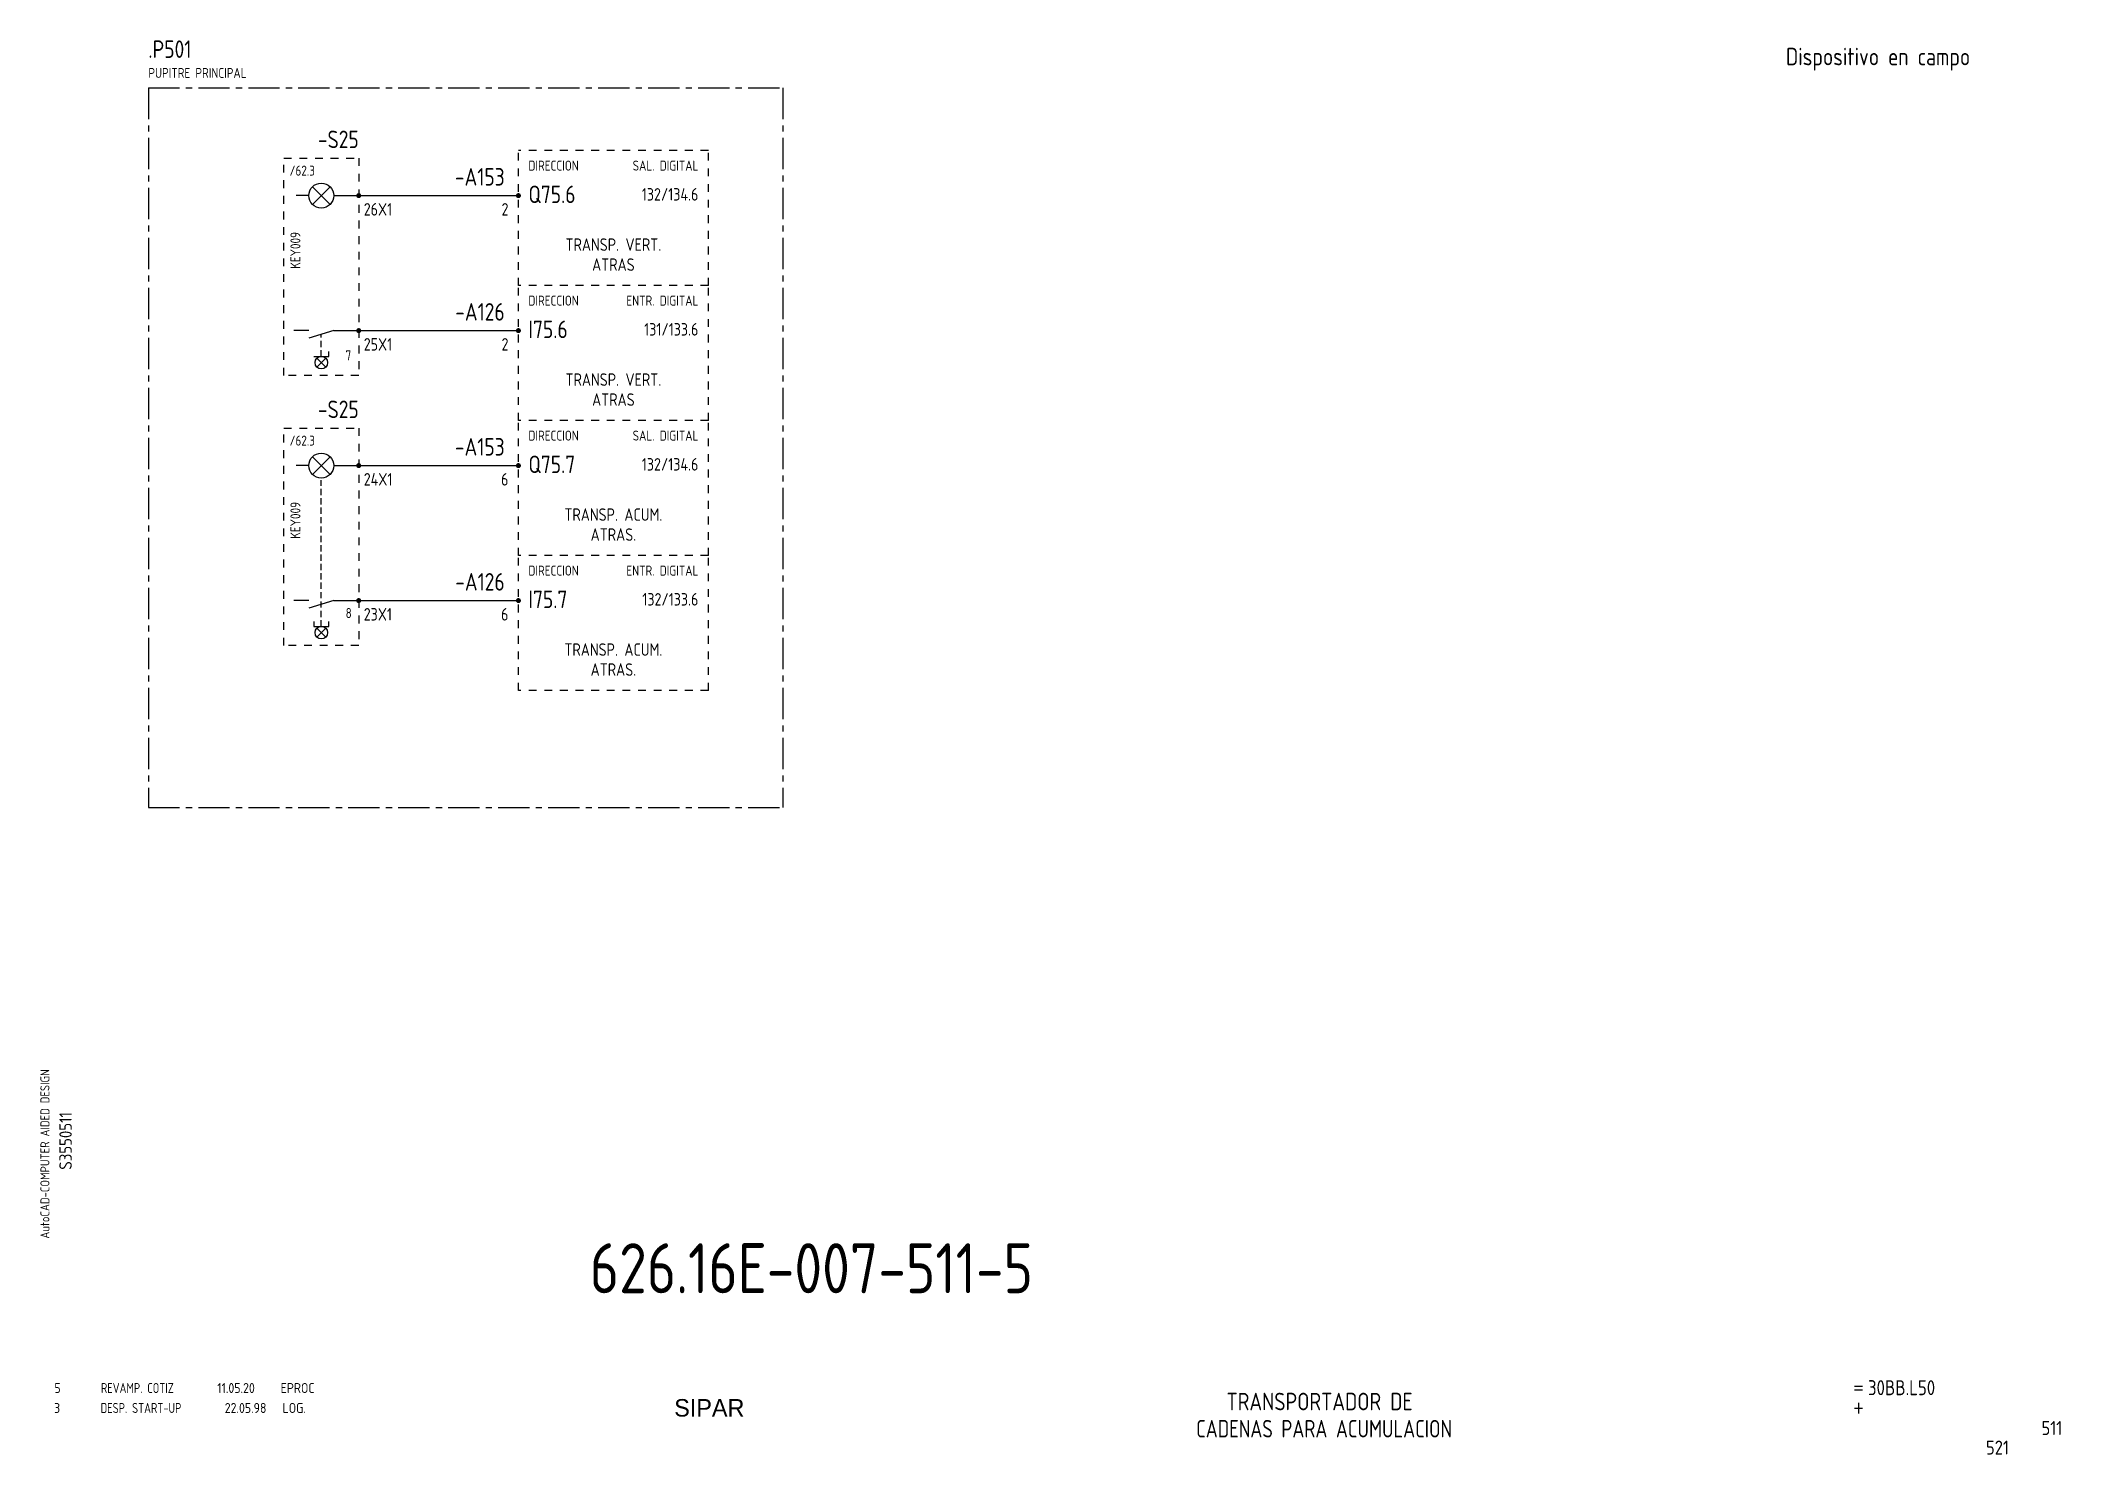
# Model space of a CAD drawing. Extents: x 10 to 414, y 6 to 288.
import ezdxf
from ezdxf.enums import TextEntityAlignment as Align

# ---------------------------------------------------------------- set-up
doc = ezdxf.new("R2010")
doc.units = 0
doc.header["$LTSCALE"] = 5
doc.header["$MEASUREMENT"] = 0
for name, pattern in [('CENTER', [2, 1.25, -0.25, 0.25, -0.25]), ('HIDDEN', [0.375, 0.25, -0.125]), ('HIDDEN1', [0.625, 0.3125, -0.3125])]:
    doc.linetypes.add(name, pattern=pattern)
doc.layers.get('0').update_dxf_attribs({"linetype": 'CONTINUOUS'})
doc.layers.add('3', color=3, linetype='CONTINUOUS')
doc.layers.add('CART', color=7, linetype='CONTINUOUS')
doc.styles.add('DIN', font='DIN.shx', dxfattribs={"width": 0.85})
doc.styles.add('N', font='ROMANS', dxfattribs={"width": 0.85, "height": 3})
doc.styles.add('X', font='UNIV.SHX', dxfattribs={"height": 3.5})

# ---------------------------------------------------------------- blocks, each defined once
blk = doc.blocks.new('B5-3')
at = {"linetype": 'Continuous', "const_width": 0.5}
blk.add_lwpolyline([(-0.25, 0, 1), (0.25, 0, 1)], format="xyb", close=True, dxfattribs=at)
blk = doc.blocks.new('DESP')
at = {"color": 3, "style": 'DIN'}
for s, width, p in [('3', 0.9, (7.45, 13.02)), ('DESP. START-UP', 0.8, (16.76, 13.02)), ('22.05.98', 0.9, (41.59, 13.02)), ('LOG.', 0.9, (53.16, 13.02))]:
    blk.add_text(s, height=2, dxfattribs=dict(at, width=width)).set_placement(p)

msp = doc.modelspace()

# ---------------------------------------------------------------- linework, layer by layer
at = {"color": 3, "linetype": 'CENTER'}
for p, q in [((31.27, 279), (158.24, 279)), ((31.27, 279), (31.27, 135.08)), ((158.24, 279), (158.24, 135.08)), ((31.27, 135.08), (158.24, 135.08))]:
    msp.add_line(p, q, dxfattribs=at)
at = {"linetype": 'HIDDEN1'}
for p, q in [((58.36, 221.46), (58.36, 264.96)), ((58.36, 264.96), (73.36, 264.96)), ((73.36, 264.96), (73.36, 221.46)), ((105.31, 239.46), (105.31, 266.46)), ((143.31, 266.46), (105.31, 266.46)), ((143.31, 239.46), (143.31, 266.46)), ((143.31, 239.46), (105.31, 239.46)), ((105.31, 212.46), (105.31, 239.46)), ((143.31, 212.46), (143.31, 239.46)), ((73.36, 221.46), (58.36, 221.46)), ((58.36, 167.46), (58.36, 210.96)), ((58.36, 210.96), (73.36, 210.96)), ((73.36, 210.96), (73.36, 167.46)), ((143.31, 212.46), (105.31, 212.46)), ((105.31, 185.46), (105.31, 212.46)), ((143.31, 212.46), (105.31, 212.46)), ((143.31, 185.46), (143.31, 212.46)), ((105.31, 158.46), (105.31, 185.46)), ((143.31, 185.46), (105.31, 185.46)), ((143.31, 158.46), (143.31, 185.46)), ((73.36, 167.46), (58.36, 167.46)), ((143.31, 158.46), (105.31, 158.46))]:
    msp.add_line(p, q, dxfattribs=at)
at = {"linetype": 'Continuous'}
for p, q in [((67.63, 255.69), (64.1, 259.23)), ((64.1, 255.69), (67.63, 259.23)), ((66.75, 223.17), (64.98, 224.93)), ((64.98, 223.17), (66.75, 224.93)), ((64.1, 201.69), (67.63, 205.23)), ((67.63, 201.69), (64.1, 205.23)), ((66.75, 169.17), (64.98, 170.93)), ((64.98, 169.17), (66.75, 170.93))]:
    msp.add_line(p, q, dxfattribs=at)
for p, q in [((63.36, 257.46), (60.86, 257.46)), ((68.36, 257.46), (73.36, 257.46)), ((73.36, 257.46), (105.31, 257.46)), ((63.36, 230.46), (60.36, 230.46)), ((68.36, 230.46), (63.36, 228.96)), ((68.36, 230.46), (73.36, 230.46)), ((73.36, 230.46), (105.31, 230.46)), ((64.36, 225.3), (67.36, 225.3)), ((67.36, 225.3), (67.36, 226.3)), ((63.36, 203.46), (60.86, 203.46)), ((68.36, 203.46), (73.36, 203.46)), ((73.36, 203.46), (105.31, 203.46)), ((63.36, 176.46), (60.36, 176.46)), ((68.36, 176.46), (63.36, 174.96)), ((68.36, 176.46), (73.36, 176.46)), ((73.36, 176.46), (105.31, 176.46)), ((64.36, 172.3), (64.36, 171.3)), ((64.36, 171.3), (67.36, 171.3)), ((67.36, 171.3), (67.36, 172.3))]:
    msp.add_line(p, q)
at = {"linetype": 'HIDDEN'}
for p, q in [((65.86, 225.3), (65.86, 229.71)), ((65.86, 171.3), (65.86, 200.57))]:
    msp.add_line(p, q, dxfattribs=at)
for centre in [(65.86, 257.46), (65.86, 203.46)]:
    msp.add_circle(centre, 2.5)
at = {"linetype": 'Continuous'}
for centre in [(65.86, 224.05), (65.86, 170.05)]:
    msp.add_circle(centre, 1.25, dxfattribs=at)

# ---------------------------------------------------------------- block references
for p in [(73.36, 257.46), (105.31, 257.46), (73.36, 230.46), (105.31, 230.46), (73.36, 203.46), (105.31, 203.46), (73.36, 176.46), (105.31, 176.46)]:
    msp.add_blockref('B5-3', p)
msp.add_blockref('DESP', (4.96, 0.95), dxfattribs=at)

# ---------------------------------------------------------------- texts
at = {"color": 3, "style": 'DIN'}
for s, height, width, p in [('.P501', 3.5, 0.85, (31.27, 285)), ('Q75.6', 3.5, 0.85, (107.31, 255.96)), ('I75.6', 3.5, 0.85, (107.31, 228.96)), ('Q75.7', 3.5, 0.85, (107.31, 201.96)), ('I75.7', 3.5, 0.85, (107.31, 174.96)), ('5', 2, 0.9, (12.47, 17.96)), ('REVAMP. COTIZ', 2, 0.8, (21.78, 17.96)), ('11.05.20', 2, 0.9, (45.06, 17.96)), ('EPROC', 2, 0.9, (57.74, 17.96))]:
    msp.add_text(s, height=height, dxfattribs=dict(at, width=width)).set_placement(p)
at = {"color": 2, "style": 'DIN', "width": 0.85}
msp.add_text('Dispositivo en campo', height=3.5, dxfattribs=at).set_placement((358.91, 283.52))
at = {"style": 'DIN', "width": 0.85}
for s, height, p in [('PUPITRE PRINCIPAL', 2, (31.27, 281)), ('26X1', 2.5, (74.36, 253.46)), ('25X1', 2.5, (74.36, 226.46)), ('24X1', 2.5, (74.36, 199.46)), ('23X1', 2.5, (74.36, 172.46))]:
    msp.add_text(s, height=height, dxfattribs=at).set_placement(p)
at = {"color": 3, "style": 'DIN', "width": 0.85}
for s, p in [('-S25', (73.36, 266.96)), ('-A153', (102.56, 259.46)), ('-A126', (102.56, 232.46)), ('-S25', (73.36, 212.96)), ('-A153', (102.56, 205.46)), ('-A126', (102.56, 178.46))]:
    msp.add_text(s, height=3.5, dxfattribs=at).set_placement(p, align=Align.RIGHT)
at = {"color": 1, "style": 'DIN', "width": 0.85}
for p in [(62.06, 261.46), (62.06, 207.46)]:
    msp.add_text('/62.3', height=2, dxfattribs=at).set_placement(p, align=Align.CENTER)
for p in [(107.31, 262.46), (107.31, 235.46), (107.31, 208.46), (107.31, 181.46)]:
    msp.add_text('DIRECCION', height=2, dxfattribs=at).set_placement(p)
at = {"color": 1, "linetype": 'Continuous', "style": 'DIN', "width": 0.85}
for p in [(141.31, 262.46), (141.31, 208.46)]:
    msp.add_text('SAL. DIGITAL', height=2, dxfattribs=at).set_placement(p, align=Align.RIGHT)
at = {"style": 'DIN', "width": 0.85}
for s, p in [('132/134.6', (141.31, 256.46)), ('2', (103.31, 253.46)), ('131/133.6', (141.31, 229.46)), ('2', (103.31, 226.46)), ('132/134.6', (141.31, 202.46)), ('6', (103.31, 199.46)), ('132/133.6', (141.31, 175.46)), ('6', (103.31, 172.46))]:
    msp.add_text(s, height=2.5, dxfattribs=at).set_placement(p, align=Align.RIGHT)
at = {"color": 1, "style": 'DIN', "width": 0.85}
for p in [(61.69, 246.5), (61.69, 192.5)]:
    msp.add_text('KEY009', height=2, rotation=90, dxfattribs=at).set_placement(p, align=Align.CENTER)
at = {"style": 'DIN', "width": 0.85}
for s, p in [('TRANSP. VERT.', (124.31, 246.41)), ('ATRAS', (124.31, 242.41)), ('TRANSP. VERT.', (124.31, 219.41)), ('ATRAS', (124.31, 215.41)), ('TRANSP. ACUM.', (124.31, 192.41)), ('ATRAS.', (124.31, 188.41)), ('TRANSP. ACUM.', (124.31, 165.41)), ('ATRAS.', (124.31, 161.41))]:
    msp.add_text(s, height=2.5, dxfattribs=at).set_placement(p, align=Align.CENTER)
at = {"color": 1, "style": 'DIN', "width": 0.85}
for s, p in [('ENTR. DIGITAL', (141.31, 235.46)), ('7', (71.86, 224.5)), ('ENTR. DIGITAL', (141.31, 181.46)), ('8', (71.96, 172.96))]:
    msp.add_text(s, height=2, dxfattribs=at).set_placement(p, align=Align.RIGHT)
at = {"color": 2, "insert": (119.58, 47.92), "char_height": 10, "width": 111.0411, "attachment_point": 1, "style": 'DIN'}
msp.add_mtext('626.16E-007-511-5', dxfattribs=at)
at = {"layer": '3', "color": 2, "style": 'DIN'}
for s, width, p in [('TRANSPORTADOR DE ', 0.85, (266.5, 14.51)), ('CADENAS PARA ACUMULACION', 0.8, (266.5, 9.07))]:
    msp.add_text(s, height=3.5, dxfattribs=dict(at, width=width)).set_placement(p, align=Align.CENTER)
at = {"layer": 'CART', "color": 1, "style": 'DIN', "width": 0.9}
msp.add_text('AutoCAD-COMPUTER AIDED DESIGN', height=1.8, rotation=90, dxfattribs=at).set_placement((11.47, 48.84))
at = {"layer": 'CART', "color": 3, "style": 'N', "width": 0.85}
for s, p in [('=', (372.24, 17.91)), ('+', (372.24, 13.87))]:
    msp.add_text(s, height=2.5, dxfattribs=at).set_placement(p)
at = {"layer": 'CART', "color": 3, "style": 'DIN', "width": 0.9, "flags": 1}
msp.add_attdef('S3550511', text='', height=2.5, rotation=90, dxfattribs=at).set_placement((15.95, 68.38), align=Align.CENTER)
at = {"layer": 'CART', "color": 3, "style": 'DIN', "width": 0.85}
msp.add_attdef('30BB.L50', text='', height=3, dxfattribs=at).set_placement((375.33, 16.63), align=Align.BOTTOM_LEFT)
at = {"layer": 'CART', "color": 6, "style": 'X', "flags": 1}
msp.add_attdef('SIPAR', text='', height=3.5, dxfattribs=at).set_placement((143.5, 15), align=Align.MIDDLE)
at = {"layer": 'CART', "color": 2, "style": 'DIN', "width": 0.9, "flags": 1}
msp.add_attdef('511', text='', height=2.8, dxfattribs=at).set_placement((414.2, 9.56), align=Align.RIGHT)
at = {"layer": 'CART', "color": 7, "style": 'DIN', "width": 0.9, "flags": 1}
msp.add_attdef('521', (398.93, 5.65), '', height=2.8, dxfattribs=at)

doc.saveas('drawing.dxf')
